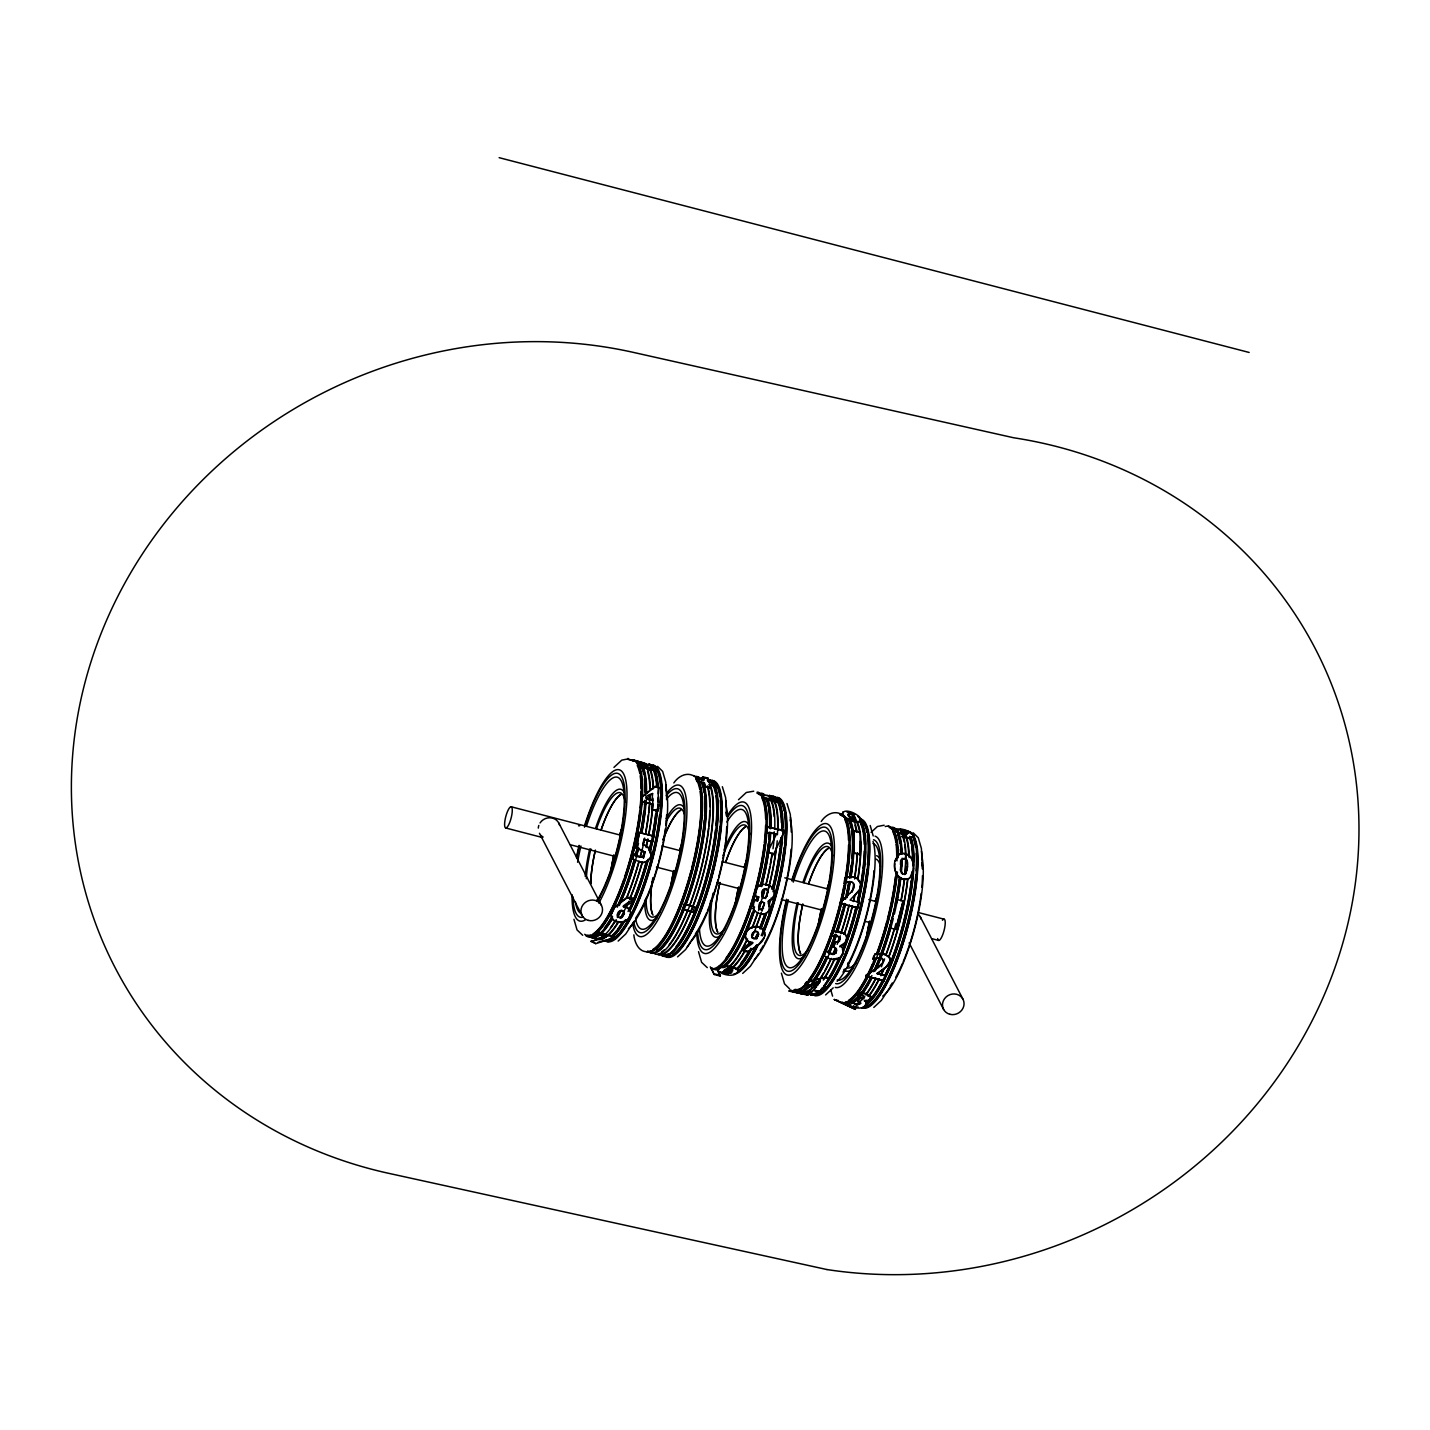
<?xml version="1.0" encoding="UTF-8"?>
<svg xmlns="http://www.w3.org/2000/svg" width="1430" height="1430" viewBox="0 0 1430 1430"><rect width="100%" height="100%" fill="white"/><g stroke="black" fill="none" stroke-linecap="round" stroke-linejoin="round"><path stroke-width="1.5" d="M853.585 853.049L854.264 830.687L860.324 832.278L859.645 854.622L853.585 853.049L854.264 830.687M854.032 886.779L854.282 885.063M894.93 863.809C893.482 871.245 898.809 880.558 907.228 879.11M913.287 868.886L912.823 860.824A91.234 23.13 -75.4 0 0 909.712 836.693M641.194 801.14L651.883 803.91L641.194 801.14L641.355 797.457L655.172 786.411L659.033 787.429C656.066 790.969 660.892 805.591 658.39 801.39M641.444 800.711L641.623 797.046M660.231 801.873L660.052 805.555L658.211 805.072L657.675 811.15L651.615 809.577L652.151 803.499M652.062 800.246L652.616 793.525C632.292 799.781 666.076 802.766 646.432 798.298M657.675 811.15L658.211 805.072M658.122 801.819L658.318 797.815M658.497 793.829L659.033 787.429M766.015 832.278L766.48 826.862L784.856 830.544L773.398 854.622L767.928 851.583L776.508 833.994L766.015 832.278L776.508 833.994M890.282 959.673L888.28 965.339L877.108 973.669L885.617 967.484L890.157 961.121M764.889 934.005C764.603 942.871 754.933 946.982 749.07 951.826C726.136 952.13 772.54 932.146 742.367 950.092M764.782 936.078L764.657 932.378M805.251 983.894C834.334 988.362 797.654 988.398 806.842 981.802L825.789 977.19L829.65 978.209L823.537 986.789L825.396 987.272L823.537 986.789M805.179 984.537L806.842 981.802M813.813 982.535L820.266 980.998L817.477 985.216L811.668 983.054M819.497 992.116L822.018 988.255L819.497 992.116L813.438 990.543L815.958 986.682M817.477 985.216L820.266 980.998M821.946 988.881L823.805 989.363L825.45 986.629M806.77 982.446L825.789 977.19M867.063 1003.342L864.507 1000.482L867.134 1002.698L867.259 1004.504C864.596 1011.082 844.451 1007.685 849.867 1001.358L854.872 1003.896L860.485 1003.288L860.306 1001.697L857.625 1000.339L860.663 1003.145L856.624 1004.861L849.867 1001.358M864.453 997.443C862.951 993.582 852.244 997.175 857.839 991.973L866.348 993.564L870.888 996.335L869.851 999.999L864.435 1001.107M856.016 994.923L857.839 991.973M857.553 1000.982L859.376 998.051L864.328 997.479M650.722 855.944C652.438 850.779 648.022 845.041 642.714 844.808L643.965 839.464L652.741 841.752L653.832 836.121L639.389 832.546L636.261 848.508L643.589 851.029L643.893 855.819C639.335 860.896 624.946 849.241 641.176 857.303M840.232 938.67L838.302 941.923L835.245 942.138L833.762 947.089L835.245 942.138M860.377 887.279L860.663 883.686M860.788 885.367L859.359 889.978L854.193 896.36M611.021 914.61L614.578 906.977L627.001 897.397C650.078 897.128 603.389 917.005 633.74 899.148M630.594 912.93L629.075 918.114A9.545 7.99 -9.2 0 1 624.91 921.599L621.264 922.565L615.579 921.563A8.848 7.418 -9.2 0 1 612.791 919.544A9.527 7.99 -9.2 0 1 611.093 915.003L614.65 907.371L627.055 897.79L633.812 899.542M836.818 950.163L835.835 953.006L833.047 954.543L829.9 953.846L826.04 950.467L824.27 955.633L827.237 957.85M906.674 871.031C907.8 867.706 909.176 855.569 902.634 858.965M907.478 866.544L905.869 873.462M901.579 861.575C900.757 864.936 899.238 876.125 905.637 873.784M755.38 893.089L756.345 889.067A7.794 7.525 -71.7 0 1 759.848 885.367L761.475 884.705M767.999 892.266L766.033 897.128M913.556 868.528L910.088 877.68M765.98 888.888L763.477 889.514L761.618 892.392L762.494 897.146M761.797 892.463L761.761 895.984M764.21 904.725L761.672 909.677L759.33 909.087L758.544 906.87M591.144 941.494L606.427 936.65L591.144 941.494L595.72 943.639L616.437 937.168L598.634 932.181L596.489 933.862L606.32 937.329M595.72 943.639L591.251 940.815M596.381 934.541L598.634 932.181M627.949 759.08L646.056 763.781L627.681 759.312L628.056 758.383M752.806 905.494L753.592 902.044L756.238 899.524M770.073 900.632L773.237 897.79L774.22 893.696M579.722 825.789L578.506 825.789M641.444 862.54L632.703 859.037L633.705 853.942M632.703 859.037L633.919 853.817M639.603 832.421L636.261 848.508M643.965 839.464L652.509 841.877L653.832 836.121M859.573 889.853L850.046 900.042L859.09 902.223L857.75 908.05L839.625 903.349L847.257 896.056M846.167 882.417L843.879 883.597L845.041 877.734L847.472 876.965M857.75 908.05L859.09 902.223M883.24 962.39L883.436 960.638M843.378 951.236C843.682 957.742 835.924 961.407 830.473 958.869M846.918 939.01C848.866 943.228 830.687 952.165 845.702 942.245M846.721 940.672L846.506 936.346M800.496 992.563L802.123 991.723L800.496 992.563L808.147 995.191L789.163 991.133L790.754 990.311L801.515 992.903M789.163 991.133L790.754 990.311M790.576 991.026L801.336 993.618L793.614 991.258L798.226 990.186L812.472 993.886L810.721 994.726L801.944 992.438M793.614 991.258L798.226 990.186M810.721 994.726L812.472 993.886M889.8 927.891L896.842 899.47L889.8 927.891L895.877 929.464L903.081 901.079L896.842 899.47M895.681 929.429L903.081 901.079M751.644 935.917L754.003 932.038L756.667 931.609L758.508 933.164M624.338 913.216L622.014 917.059L619.369 917.399L617.456 915.915M617.367 915.075L619.708 911.142L622.354 910.767L624.213 912.322M758.579 934.094L756.273 938.384L753.682 938.831L751.751 936.847M912.894 871.692L911.285 876.09M650.185 857.821L650.954 855.819M895.091 861.378L897.021 856.677M896.038 858.644C891.069 867.224 897.629 883.704 908.89 878.467M766.981 795.795L773.934 796.85L769.698 798.029L771.467 798.441M645.788 765.282L638.066 763.352L637.208 761.618L652.259 765.962L653.635 767.052L650.596 767.713L652.938 768.518M638.066 763.352L637.208 761.618M640.747 766.462L650.739 768.303L644.537 765.086L645.395 766.838L650.525 769L640.747 766.462L648.97 769.68L657.174 770.824L654.797 769.233M641.909 767.606L640.944 765.765M834.262 999.499L855.372 1009.383L834.262 999.499L838.552 1000.607M854.246 886.672L852.423 890.461M902.008 836.657L906.477 834.745L904.672 834.334A6.971 1.394 17.6 0 1 900.257 832.868L898.88 832.26A9.295 1.841 17.6 0 1 895.931 830.49C896.592 826.469 913.627 830.991 913.556 836.604L908.711 838.409L902.008 836.657L906.263 835.442L904.439 835.031A6.971 1.394 17.6 0 1 900.042 833.565L898.666 832.957A9.295 1.841 17.6 0 1 895.716 831.188L895.645 829.579L900.632 829.972M908.711 838.409L913.77 835.924M630.398 914.467L629.003 917.72A9.545 7.99 -9.2 0 1 624.839 921.188L621.192 922.153L615.526 921.17A8.848 7.418 -9.2 0 1 611.808 917.774M717.538 969.647L720.255 976.064L714.178 974.491L711.479 968.074M834.87 935.81L831.795 935.846L833.404 931.162L840.053 931.627L844.862 934.201M831.92 936.096L833.404 931.162M902.384 859.233L900.632 869.619L902.545 874.32M762.422 796.564L764.121 798.315A9.527 1.216 16.5 0 0 766.712 799.442A8.848 1.126 16.5 0 0 771.932 801.158L779.779 802.838A9.545 1.216 16.5 0 0 781.138 802.498L778.528 800.818M709.62 784.033L710.388 788.18L705.24 786.858L704.221 783.336L696.75 781.388L696.303 778.331L703.775 780.262L702.774 776.758L707.922 778.081L708.672 782.246L716.162 784.194L716.859 786.607L709.369 784.659L716.859 786.607M696.75 781.388L696.303 778.331M703.542 780.905L702.774 776.758M704.221 783.336L697 780.744M708.672 782.246L707.922 778.081M705.24 786.858L704.472 782.693M716.162 784.194L708.923 781.602M694.694 906.745L692.924 912L682.432 909.283L684.219 904.028L694.783 907.085L684.219 904.028M753.771 902.098L753.235 908.515M773.916 895.52L771.771 899.434M877.037 973.276L885.867 975.582L883.919 980.837L865.794 976.136L882.274 963.588M883.168 959.709C880.165 953.452 868.01 965.268 875.178 953.882L883.812 953.596L889.496 957.457M873.176 959.28L875.178 953.882M883.919 980.837L885.867 975.582M842.896 953.613L839.857 957.742L832.635 959.298M867.313 1003.878L863.577 1006.917M871.227 997.8L868.528 999.981M649.345 859.412L650.4 857.696M764.174 937.454L759.294 943.782L748.998 951.433L742.295 949.699M883.168 962.015L878.628 967.431L866.008 975.081M853.656 888.53L850.457 892.785M860.324 832.278L853.996 831.152M859.645 854.622L853.835 852.602M835.96 953.256L836.353 948.769M758.15 935.649L754.915 938.491L752.448 937.865M641.355 797.457L655.172 786.411M652.616 793.525L647.719 797.529M651.615 809.577L657.943 810.739M660.052 805.555L657.943 805.483M634.08 921.295L625.75 933.969L618.153 941.065M695.123 935.023L685.649 949.52L677.552 956.867M758.651 953.649L750.321 966.323L742.706 973.401M889.728 987.701L881.398 1000.356L873.784 1007.453M766.48 826.862L784.623 830.884M767.928 851.583L773.398 854.622M687.187 947.089L690.315 942.656M759.437 903.51L761.439 901.812M760.438 902.419L758.812 905.172L759.509 909.14M821.249 821.464C825.164 815.44 832.886 810.524 840.089 813.634A91.234 23.13 -75.4 0 1 838.945 908.801A91.234 23.13 -75.4 0 1 793.65 990.061M906.137 873.104L904.779 874.552A90.179 22.862 -75.4 0 0 904.654 844.576M813.438 990.543L815.887 987.308M823.609 986.164L829.65 978.209M823.805 989.363L825.396 987.272M847.865 1004.521L849.795 1002.001M857.625 1000.339L859.376 998.051M763.531 908.032L760.385 909.605M762.297 890.675L764.496 888.817M896.771 857.017C900.668 850.01 911.357 853.907 912.823 860.824M767.213 895.967L764.818 897.754M902.116 859.573L902.884 858.608M648.201 860.699L649.56 859.287M850.671 892.66L840 902.437M613.935 767.392L621.764 760.134L628.521 758.83M673.834 782.943C677.749 777.008 685.399 772.236 692.513 775.31A91.234 23.13 -75.4 0 1 691.369 870.477A91.234 23.13 -75.4 0 1 646.074 951.737C637.995 951.004 634.509 941.709 633.848 934.845M738.506 799.727L746.317 792.488L753.699 791.201M871.085 832.367L877.394 826.522L884.169 825.217M825.611 994.94L833.207 987.844M642.517 856.963L644.233 852.709L639.442 848.991M737.719 972.561L738.988 971.113C733.822 966.34 722.937 964.499 717.646 969.933L718.182 970.702M723.848 971.042C725.332 968.593 732.571 967.145 732.732 970.648C731.338 973.258 722.758 974.813 723.991 970.344L728.263 967.949L731.32 968.182M754.647 900.578L758.007 898.755L756.363 896.985M908.64 878.807L910.338 877.323M616.437 937.168L597.865 942.388M898.04 855.48C904.958 849.778 914.342 858.304 913.395 866.097M646.753 861.718L648.416 860.592M855.515 819.265L850.635 817.996L847.972 814.206C849.67 811.489 855.176 815.779 855.551 818.478L855.033 820.123M839.625 903.349L857.964 907.925M842.824 811.936C840.608 818.782 855.158 823.466 861.057 821.803L861.575 820.534C860.342 814.188 843.486 807.003 842.467 813.956C844.433 820.087 868.01 826.111 857.928 816.441M653.045 767.928L651.043 766.23M646.986 861.593L643.25 862.719M764.478 913.842L766.14 913.287A7.096 6.864 -71.7 0 0 769.322 909.927M736.539 973.222L733.644 974.08M873.104 958.904L880.934 957.635L883.508 961.014M845.934 882.542L848.062 881.756M770.18 906.441L767.946 901.329L770.252 900.686M811.597 983.697L820.194 981.641M834.548 953.899L828.506 952.827M903.242 858.59L906.137 859.359L907.353 863.345M875.249 954.275L881.97 953.649L888.548 956.33M762.887 914.128L764.657 913.895M763.245 884.384L759.67 885.313A7.794 7.525 -71.7 0 0 756.166 889.013M645.305 862.272L639.049 862.254M847.257 877.073L851.583 876.626M847.847 881.881L849.795 881.524M773.934 796.85L769.912 797.314L781.352 801.801A9.545 1.216 16.5 0 1 779.994 802.141C749.338 794.222 785.749 802.248 772.129 800.46A8.848 1.126 16.5 0 1 768.553 799.334A9.527 1.216 16.5 0 1 764.335 797.618L762.637 795.867L767.177 795.098M831.795 935.846L838.856 936.739M864.507 1000.482L866.741 1000.356M833.511 931.413L843.557 933.254M849.366 876.751L853.46 876.93M761.26 901.74L762.565 901.812M807.253 994.547L808.308 994.476L800.675 991.848M763.066 914.199L757.543 913.162M763.066 884.33L767.177 884.795M763.495 897.718L764.996 897.808M599.027 939.528L586.961 935.971M854.604 820.177L851.708 819.426M857.768 992.617L866.294 994.208L871.174 997.711M835.352 942.388L839.535 941.351L839.75 937.454M849.581 881.649L851.386 881.702M650.596 767.713L652.098 767.91M752.341 942.37L750.393 942.12A6.971 5.899 -10.1 0 1 746.782 939.814L746.031 938.545A9.295 7.865 -10.1 0 1 745.53 934.201C747.086 925.085 762.458 923.333 764.728 932.771M752.412 942.763L750.446 942.495A6.971 5.899 -10.1 0 1 746.853 940.189L746.102 938.938A9.295 7.865 -10.1 0 1 745.602 934.577C747.157 926.354 759.92 923.816 764.138 931.216M623.641 906.441L628.199 907.961L630.505 911.875M623.695 906.835L627.037 907.621L630.022 910.517A91.234 23.13 -75.4 0 0 648.416 859.323M858.286 1007.149L854.085 1006.38M597.812 938.813L588.695 936.15M728.138 974.152L719.022 971.435M859.305 998.676L863.559 998.64L864.06 996.102M859.073 994.476L863.059 995.459M638.28 762.655L644.876 764.192M905.029 834.119C914.503 834.369 891.659 828.202 905.029 834.119A91.234 23.13 -75.4 0 0 900.328 829.275M803.463 993.993L799.799 993.224M636.994 762.315L647.611 765.568L644.537 765.086M846.971 812.061L854.836 814.617M644.34 765.783L645.824 766.14M892.356 827.97L896.002 828.917M797.743 992.742L789.342 990.418M499.142 157.675L1249.141 352.459M702.523 777.384L707.671 778.724M768.661 796.242L772.039 797.118M696.053 778.975L699.788 779.94M902.223 835.978L908.926 837.712M705.473 786.214L710.621 787.537M654.904 786.84L658.783 787.841M639.389 832.546L653.617 836.228M511.225 806.788A10.957 2.771 -75.4 0 1 509.33 823.394A10.957 2.771 -75.4 0 1 504.754 821.946A10.957 2.771 -75.4 0 1 511.225 806.788L621.067 835.317M662.001 845.952L681.377 850.975M722.311 861.611L745.995 867.76M784.766 877.823L827.863 889.013M868.779 899.649L877.394 901.883M918.328 912.519L944.175 919.222M505.648 827.97L542.274 837.48M570.266 844.737L615.508 856.499M656.424 867.116L675.818 872.157M716.734 882.793L740.436 888.942M781.352 899.559L822.286 910.195M865.365 921.385L871.817 923.065M932.128 938.723L938.598 940.404M877.108 973.669L885.939 975.957M883.847 980.462L865.794 976.136M825.718 977.834L829.597 978.835M813.616 983.572L817.549 984.573M815.529 990.418L819.569 991.473M798.065 990.901L812.294 994.601M714.41 973.812L720.47 975.385M902.455 830.401L909.462 832.85M598.544 932.861L616.33 937.865M596.489 933.862L606.427 936.65M799.281 991.955L801.604 992.76M642.124 766.909L657.389 770.109L650.793 767.016M646.646 764.71L649.756 765.729M853.245 877.055L856.963 878.413M774.47 799.316L777.276 800.3M766.998 884.723L769.072 885.438M827.112 957.6L830.598 959.119M707.26 967.627L701.612 962.319L698.519 951.647M582.707 935.274L577.059 929.965L573.948 919.293M897.468 829.418L898.683 829.918M837.265 935.863L839.875 937.705M833.636 946.839L835.406 947.858A90.179 22.862 -75.4 0 1 833.1 953.685M842.056 1002.073L847.633 1004.7L846.095 1002.734M839.982 1001.894L847.418 1005.397M644.805 845.362L649.327 848.848L650.918 854.05M851.172 881.827L852.727 882.364M847.936 1003.896L850.725 1005.272M855.122 877.68L858.322 879.45L860.431 883.812M762.315 897.093L763.674 897.79M765.801 888.834L767.91 890.711M762.387 901.74L764.192 903.367M768.893 885.385L770.699 886.332M757.721 913.216L753.753 909.909M910.892 833.547L912.018 834.208M632.936 858.912L635.689 860.824M770.52 886.278L773.147 888.852M850.421 818.675L847.74 814.885C849.438 812.169 854.961 816.459 855.319 819.158M840.429 945.516L843.253 949.341M840.554 945.784L842.27 947.429M913.162 832.76L918.275 837.766L921.385 848.455L922.386 866.115M657.532 766.355L662.626 771.378L665.736 782.049L666.755 799.727M789.61 988.863L784.516 983.858L781.406 973.169M912.858 834.834L913.699 836.05M835.281 947.607L836.479 949.019M827.38 952.04L826.04 950.467M844.737 933.951L845.899 935.345M787 803.517L790.307 814.403L791.308 832.081M722.347 786.715L725.636 797.618L726.637 815.279M858.107 879.575L859.984 882.256M852.512 882.489L854.068 885.188M853.299 1005.773L855.587 1008.686M754.915 911.285L753.056 908.461M766.981 889.478L768.178 892.32M845.774 935.095L847.007 937.901M732.982 968.932L728.567 972.346L723.687 971.077M920.259 916.791L962.908 999.087M909.105 942.853L943.639 1009.473M558.719 822.894L601.369 905.19M539.45 833.279L582.099 915.575M718.289 972.239L720.255 976.064M710.281 966.823L714.178 974.491M772.969 888.799L773.934 890.407M889.424 957.063L890.104 958.708M755.487 895.091L756.542 897.039M769.108 902.92L769.143 909.873A7.096 6.864 -71.7 0 1 765.962 913.234M870.209 825.503L873.194 835.942M830.776 989.864L832.582 996.12M716.394 783.551L717.091 785.964M709.369 784.659L710.388 788.18M692.924 912L682.432 909.283M773.755 890.336L774.345 892.034M890.032 958.332L890.336 960.066M764.013 903.313L764.389 904.779M755.201 893.017L755.666 895.144M751.823 937.24C750.518 933.897 754.486 929.482 757.775 931.788L758.651 934.469M843.146 949.091L843.503 951.486M921.546 851.279L922.1 856.588M790.468 817.245L791.022 822.536M725.797 800.443L726.351 805.751M665.897 784.891L666.469 790.2M630.451 911.482L630.666 913.323M774.166 891.98L774.399 893.768M585.692 935.113A7.794 2.967 20.8 0 1 584.709 934.255M612.004 917.738A9.545 7.99 -9.2 0 1 611.236 914.557M860.967 819.05A91.234 23.13 -75.4 0 1 859.823 914.217A91.234 23.13 -75.4 0 1 814.528 995.477M860.699 820.069A90.179 22.862 -75.4 0 1 868.6 865.114M868.117 869.619A90.179 22.862 -75.4 0 1 814.796 994.458M859.537 819.765A90.179 22.862 -75.4 0 1 866.955 832.403M867.384 834.888A90.179 22.862 -75.4 0 1 867.438 864.81M866.955 869.315A90.179 22.862 -75.4 0 1 858.947 911.786M858.411 913.842A90.179 22.862 -75.4 0 1 851.726 936.167M850.993 938.312A90.179 22.862 -75.4 0 1 844.808 954.632M844.004 956.527A90.179 22.862 -75.4 0 1 815.618 994.422M859.805 818.747A91.234 23.13 -75.4 0 1 857.106 919.669A91.234 23.13 -75.4 0 1 810.685 993.51M861.95 822.84A91.234 23.13 -75.4 0 1 852.655 924.656A91.234 23.13 -75.4 0 1 810.578 994.458M860.788 822.536A91.234 23.13 -75.4 0 1 857.321 902.384M856.32 906.62A91.234 23.13 -75.4 0 1 842.574 950.217M839.249 958.154A91.234 23.13 -75.4 0 1 827.058 981.052M818.872 990.793A91.234 23.13 -75.4 0 1 809.416 994.154M852.155 816.762A91.234 23.13 -75.4 0 1 856.016 819.819M857.071 821.571A91.234 23.13 -75.4 0 1 860.074 832.063M860.342 833.976A91.234 23.13 -75.4 0 1 857.857 879.879M855.015 895.091A91.234 23.13 -75.4 0 1 853.603 901.418M852.602 905.655A91.234 23.13 -75.4 0 1 844.254 934.523M834.62 959.244A91.234 23.13 -75.4 0 1 823.358 980.086M812.222 991.991A91.234 23.13 -75.4 0 1 805.716 993.189M851.887 817.781A90.179 22.862 -75.4 0 1 859.716 832.904M860.485 841.09A90.179 22.862 -75.4 0 1 857.875 877.966M854.264 897.289A90.179 22.862 -75.4 0 1 853.317 901.454M852.334 905.637A90.179 22.862 -75.4 0 1 844.075 934.183M834.566 958.618A90.179 22.862 -75.4 0 1 823.412 979.228M812.401 990.99A90.179 22.862 -75.4 0 1 805.984 992.17M854.925 825.182A90.179 22.862 -75.4 0 1 856.463 832.063M857.16 853.335A90.179 22.862 -75.4 0 1 854.622 877.126M848.562 906.87A90.179 22.862 -75.4 0 1 841.466 931.395M839.356 937.597A90.179 22.862 -75.4 0 1 837.837 941.798M830.401 959.762A90.179 22.862 -75.4 0 1 824.878 970.648M823.716 972.722A90.179 22.862 -75.4 0 1 820.177 978.388M812.061 988.005A90.179 22.862 -75.4 0 1 804.715 991.598M848.902 815.922A91.234 23.13 -75.4 0 1 852.763 818.979M853.817 820.731A91.234 23.13 -75.4 0 1 856.838 831.223M857.517 852.745A91.234 23.13 -75.4 0 1 854.622 879.021M853.853 883.508A91.234 23.13 -75.4 0 1 852.191 892.159M849.349 904.797A91.234 23.13 -75.4 0 1 841.001 933.683M840.268 935.846A91.234 23.13 -75.4 0 1 837.194 944.318M835.603 948.412A91.234 23.13 -75.4 0 1 833.19 954.257M831.384 958.404A91.234 23.13 -75.4 0 1 816.619 984.001M815.029 985.878A91.234 23.13 -75.4 0 1 802.462 992.348M850.117 819.765A91.234 23.13 -75.4 0 1 850.904 878.056M850.135 882.56A91.234 23.13 -75.4 0 1 847.132 897.504M845.648 903.832A91.234 23.13 -75.4 0 1 837.944 930.751M836.55 934.88A91.234 23.13 -75.4 0 1 812.901 983.036M811.311 984.913A91.234 23.13 -75.4 0 1 798.744 991.383M849.795 820.731A90.179 22.862 -75.4 0 1 850.922 876.161M849.813 882.793A90.179 22.862 -75.4 0 1 846.846 897.557M845.362 903.832A90.179 22.862 -75.4 0 1 837.104 932.378M836.389 934.505A90.179 22.862 -75.4 0 1 830.187 950.843M827.595 956.813A90.179 22.862 -75.4 0 1 814.135 980.676M809.88 985.628A90.179 22.862 -75.4 0 1 800.997 990.633M848.955 819.462A91.234 23.13 -75.4 0 1 849.742 877.77M848.973 882.256A91.234 23.13 -75.4 0 1 845.488 899.309M844.487 903.546A91.234 23.13 -75.4 0 1 836.121 932.414M835.388 934.577A91.234 23.13 -75.4 0 1 828.327 953.006M826.504 957.135A91.234 23.13 -75.4 0 1 812.884 981.266M810.149 984.609A91.234 23.13 -75.4 0 1 797.582 991.079M841.251 813.938A91.234 23.13 -75.4 0 1 840.107 909.105A91.234 23.13 -75.4 0 1 794.812 990.364M840.983 814.957A90.179 22.862 -75.4 0 1 849.652 840.554M849.688 845.345A90.179 22.862 -75.4 0 1 846.256 879.539M845.041 886.225A90.179 22.862 -75.4 0 1 809.058 981.105M805.93 984.591A90.179 22.862 -75.4 0 1 795.08 989.346M792.005 879.611A78.185 19.823 -75.4 0 1 834.173 841.198A78.185 19.823 -75.4 0 1 798.959 968.021A78.185 19.823 -75.4 0 1 786.554 899.238M791.988 881.041A74.378 18.858 -75.4 0 1 832.26 843.486A74.378 18.858 -75.4 0 1 799.03 964.267A74.378 18.858 -75.4 0 1 786.84 899.738M793.275 882.113A70.553 17.893 -75.4 0 1 831.491 846.489A70.553 17.893 -75.4 0 1 799.96 961.067A70.553 17.893 -75.4 0 1 788.395 899.845M803.213 881.577A59.667 15.122 -75.4 0 1 831.634 846.346M804.715 955.937A59.667 15.122 -75.4 0 1 797.171 902.831M803.982 882.739A56.217 14.246 -75.4 0 1 832.618 856.016M807.825 950.181A56.217 14.246 -75.4 0 1 798.298 902.777M872.997 841.376A78.185 19.823 -75.4 0 1 867.081 913.806A78.185 19.823 -75.4 0 1 837.158 981.338M848.634 820.427A90.179 22.862 -75.4 0 1 851.172 828.31M851.601 830.794A90.179 22.862 -75.4 0 1 851.851 858.5M851.19 865.222A90.179 22.862 -75.4 0 1 849.402 878.056M848.651 882.489A90.179 22.862 -75.4 0 1 846.149 895.18M844.218 903.528A90.179 22.862 -75.4 0 1 843.164 907.693M842.628 909.748A90.179 22.862 -75.4 0 1 835.942 932.074M835.227 934.201A90.179 22.862 -75.4 0 1 829.025 950.539M825.521 958.493A90.179 22.862 -75.4 0 1 812.973 980.372M808.719 985.324A90.179 22.862 -75.4 0 1 804.286 988.881M873.998 870.691A74.378 18.858 -75.4 0 1 847.525 964.839M845.255 968.7A74.378 18.858 -75.4 0 1 843.003 972.15M861.629 823.805A90.179 22.862 -75.4 0 1 865.436 844.647M865.436 851.386A90.179 22.862 -75.4 0 1 858.679 900.632M857.196 906.906A90.179 22.862 -75.4 0 1 843.611 950.003M840.34 957.85A90.179 22.862 -75.4 0 1 829.472 978.692M860.467 823.501A90.179 22.862 -75.4 0 1 864.274 844.344M864.274 851.082A90.179 22.862 -75.4 0 1 863.023 868.296M862.773 870.37A90.179 22.862 -75.4 0 1 857.517 900.328M856.052 906.602A90.179 22.862 -75.4 0 1 842.449 949.699M839.178 957.546A90.179 22.862 -75.4 0 1 828.31 978.388M839.821 814.653A90.179 22.862 -75.4 0 1 842.467 816.298M844.683 819.408A90.179 22.862 -75.4 0 1 848.491 840.25M848.526 845.058A90.179 22.862 -75.4 0 1 845.094 879.236M843.879 885.921A90.179 22.862 -75.4 0 1 809.04 979.336M800.639 953.542A56.217 14.246 -75.4 0 1 802.856 903.957A56.503 14.318 -75.4 0 0 800.586 953.792M828.292 848.508A56.217 14.246 -75.4 0 0 808.54 883.919A56.503 14.318 -75.4 0 1 828.381 848.258M818.032 926.801A56.503 14.318 -75.4 0 1 821.392 908.801M827.094 888.656A56.503 14.318 -75.4 0 1 829.811 881.166A56.217 14.246 -75.4 0 0 827.183 888.763M818.157 926.712A56.217 14.246 -75.4 0 1 821.499 908.801M819.354 922.868A62.098 15.73 -75.4 0 1 820.141 918.489M820.534 916.558A62.098 15.73 -75.4 0 1 821.356 912.644M909.14 831.563A91.234 23.13 -75.4 0 1 907.996 926.729A91.234 23.13 -75.4 0 1 862.701 1007.989M913.734 837.337A90.179 22.862 -75.4 0 1 916.719 847.704M917.184 851.601A90.179 22.862 -75.4 0 1 900.024 952.04A90.179 22.862 -75.4 0 1 862.969 1006.97M907.979 831.259A91.234 23.13 -75.4 0 1 911.857 834.316M912.912 836.067A91.234 23.13 -75.4 0 1 903.617 937.883A91.234 23.13 -75.4 0 1 861.539 1007.685M905.673 836.675A90.179 22.862 -75.4 0 1 908.747 855.909M907.478 879.843A90.179 22.862 -75.4 0 1 888.495 957.206M883.633 969.093A90.179 22.862 -75.4 0 1 880.916 975.063M879.057 978.817A90.179 22.862 -75.4 0 1 868.135 996.442M860.592 1003.485A90.179 22.862 -75.4 0 1 856.141 1004.95M893.357 827.47A91.234 23.13 -75.4 0 1 897.236 830.526M898.29 832.278A91.234 23.13 -75.4 0 1 902.151 853.37M902.169 858.232A91.234 23.13 -75.4 0 1 901.347 873.051M900.882 877.609A91.234 23.13 -75.4 0 1 894.322 914.235M893.303 918.453A91.234 23.13 -75.4 0 1 875.839 969.951M872.121 977.727A91.234 23.13 -75.4 0 1 846.918 1003.896M885.224 826.576A91.234 23.13 -75.4 0 1 898.237 857.196M897.414 872.014A91.234 23.13 -75.4 0 1 858.286 993.063M857.124 994.529A91.234 23.13 -75.4 0 1 842.985 1002.877M889.156 827.47A90.179 22.862 -75.4 0 1 897.861 857.857M896.574 877.019A90.179 22.862 -75.4 0 1 877.573 954.382M876.018 958.422A90.179 22.862 -75.4 0 1 845.237 1002.126M888.262 826.147A91.234 23.13 -75.4 0 1 896.968 860.896M896.253 871.71A91.234 23.13 -75.4 0 1 876.554 954.543M874.963 958.636A91.234 23.13 -75.4 0 1 841.823 1002.573M875.053 836.175A78.185 19.823 -75.4 0 1 874.088 917.756A78.185 19.823 -75.4 0 1 835.245 987.397M873.533 839.732A74.378 18.858 -75.4 0 1 872.604 917.309A74.378 18.858 -75.4 0 1 835.674 983.572M873.104 843.557A70.553 17.893 -75.4 0 1 872.229 917.166A70.553 17.893 -75.4 0 1 837.194 980.015M876.59 855.712A59.667 15.122 -75.4 0 1 879.808 858.858M852.906 968.45A59.667 15.122 -75.4 0 1 843.932 969.433M875.911 859.09A56.217 14.246 -75.4 0 1 880.451 866.598M856.016 962.694A56.217 14.246 -75.4 0 1 847.293 967.824M921.689 855.712A78.185 19.823 -75.4 0 1 913.663 932.271A78.185 19.823 -75.4 0 1 882.721 996.102M913.323 838.659A90.179 22.862 -75.4 0 1 915.558 847.4M916.183 853.406A90.179 22.862 -75.4 0 1 916.112 870.781M915.808 875.106A90.179 22.862 -75.4 0 1 868.242 1005.487M905.19 830.544A91.234 23.13 -75.4 0 1 907.889 832.206M910.874 836.997A91.234 23.13 -75.4 0 1 903.438 927.999A91.234 23.13 -75.4 0 1 865.257 1005.755M909.802 836.318A90.179 22.862 -75.4 0 1 913.645 861.968M913.198 872.211A90.179 22.862 -75.4 0 1 885.778 976.333M883.937 980.086A90.179 22.862 -75.4 0 1 865.454 1004.754M909.391 837.64A90.179 22.862 -75.4 0 1 911.178 843.897M911.607 846.381A90.179 22.862 -75.4 0 1 912.483 861.664M911.196 880.808A90.179 22.862 -75.4 0 1 903.17 923.279M902.652 925.335A90.179 22.862 -75.4 0 1 889.031 966.126M888.245 968.003A90.179 22.862 -75.4 0 1 884.616 976.029M881.845 981.57A90.179 22.862 -75.4 0 1 865.722 1003.52M904.046 830.24A91.234 23.13 -75.4 0 1 907.907 833.297M912.394 871.371A91.234 23.13 -75.4 0 1 865.543 1004.504M902.008 833.243A91.234 23.13 -75.4 0 1 905.065 873.998M904.582 878.556A91.234 23.13 -75.4 0 1 901.204 900.543M895.931 923.601A91.234 23.13 -75.4 0 1 886.153 954.74M884.58 958.887A91.234 23.13 -75.4 0 1 881.363 966.769M875.839 978.692A91.234 23.13 -75.4 0 1 865.937 995.048M864.793 996.513A91.234 23.13 -75.4 0 1 857.142 1003.646M897.969 833.243A90.179 22.862 -75.4 0 1 900.936 843.611M901.4 847.49A90.179 22.862 -75.4 0 1 901.776 854.085M901.776 860.824A90.179 22.862 -75.4 0 1 901.508 866.991M900.525 878.038A90.179 22.862 -75.4 0 1 896.36 903.849M890.854 926.676A90.179 22.862 -75.4 0 1 874.874 971.31M871.174 978.799A90.179 22.862 -75.4 0 1 862.308 993.189M861.182 994.637A90.179 22.862 -75.4 0 1 853.621 1001.679M897.557 834.566A90.179 22.862 -75.4 0 1 899.774 843.307M900.417 849.295A90.179 22.862 -75.4 0 1 900.614 853.799M900.614 860.538A90.179 22.862 -75.4 0 1 900.453 864.578M899.363 877.734A90.179 22.862 -75.4 0 1 895.198 903.546M891.873 918.132A90.179 22.862 -75.4 0 1 890.819 922.261M890.264 924.316A90.179 22.862 -75.4 0 1 874.624 969.022M870.03 978.495A90.179 22.862 -75.4 0 1 861.146 992.885M860.02 994.333A90.179 22.862 -75.4 0 1 852.459 1001.375M892.213 827.166A91.234 23.13 -75.4 0 1 900.989 853.067M900.989 859.895A91.234 23.13 -75.4 0 1 900.382 870.495M899.72 877.305A91.234 23.13 -75.4 0 1 873.766 971.667M871.907 975.564A91.234 23.13 -75.4 0 1 861.057 993.779M859.913 995.262A91.234 23.13 -75.4 0 1 852.262 1002.394M892.856 831.903A90.179 22.862 -75.4 0 1 895.824 842.288M896.092 844.165A90.179 22.862 -75.4 0 1 896.699 857.571M895.412 876.715A90.179 22.862 -75.4 0 1 887.404 919.168M886.868 921.242A90.179 22.862 -75.4 0 1 876.429 954.078M874.856 958.118A90.179 22.862 -75.4 0 1 873.265 962.015M872.461 963.909A90.179 22.862 -75.4 0 1 848.526 1000.356M921.76 863.041A74.378 18.858 -75.4 0 1 922.332 868.886M922.475 875.643A74.378 18.858 -75.4 0 1 921.85 887.261M921.188 893.339A74.378 18.858 -75.4 0 1 903.224 961.639M902.491 963.355A74.378 18.858 -75.4 0 1 895.698 977.351M892.302 983A74.378 18.858 -75.4 0 1 890.068 986.2M906.692 837.623A91.234 23.13 -75.4 0 1 909.14 857.571M907.836 879.414A91.234 23.13 -75.4 0 1 888.62 957.671M884.616 967.627A91.234 23.13 -75.4 0 1 880.952 975.743M879.093 979.532A91.234 23.13 -75.4 0 1 869.19 995.888M903.099 837.694A90.179 22.862 -75.4 0 1 904.225 842.091M904.243 879.003A90.179 22.862 -75.4 0 1 900.882 900.721M894 929.697A90.179 22.862 -75.4 0 1 886.01 954.311M875.821 977.977A90.179 22.862 -75.4 0 1 866.026 994.154M848.812 966.054A56.217 14.246 -75.4 0 1 847.722 963.23M848.776 966.305A56.503 14.318 -75.4 0 1 847.686 963.48M875.267 901.168A56.503 14.318 -75.4 0 1 878.681 891.873M875.357 901.275A56.217 14.246 -75.4 0 1 877.359 895.645M653.51 765.175A91.234 23.13 -75.4 0 1 652.366 860.342A91.234 23.13 -75.4 0 1 607.071 941.601M658.104 770.949A90.179 22.862 -75.4 0 1 661.321 809.023M660.66 815.744A90.179 22.862 -75.4 0 1 607.339 940.583M652.348 764.871A91.234 23.13 -75.4 0 1 651.204 860.038A91.234 23.13 -75.4 0 1 605.909 941.298M649.56 764.138A91.234 23.13 -75.4 0 1 658.265 787.733M658.336 796.868A91.234 23.13 -75.4 0 1 650.006 853.031M625.536 919.651A91.234 23.13 -75.4 0 1 611.075 938.42M609.627 939.367A91.234 23.13 -75.4 0 1 603.12 940.583M649.613 767.696A91.234 23.13 -75.4 0 1 653.474 788.788M653.045 804A91.234 23.13 -75.4 0 1 648.809 834.977M647.987 839.124A91.234 23.13 -75.4 0 1 646.146 847.543M645.145 851.762A91.234 23.13 -75.4 0 1 643.554 858.054M642.428 862.219A91.234 23.13 -75.4 0 1 629.79 899.309M628.986 901.222A91.234 23.13 -75.4 0 1 626.251 907.371M624.374 911.268A91.234 23.13 -75.4 0 1 620.656 918.4M618.278 922.475A91.234 23.13 -75.4 0 1 607.696 935.953M604.747 938.098A91.234 23.13 -75.4 0 1 595.559 937.651M649.292 768.643A90.179 22.862 -75.4 0 1 653.027 787.215M653.027 798.244A90.179 22.862 -75.4 0 1 648.487 835.174M647.683 839.249A90.179 22.862 -75.4 0 1 646.342 845.488M644.876 851.762A90.179 22.862 -75.4 0 1 643.286 857.964M642.177 862.093A90.179 22.862 -75.4 0 1 629.683 898.755M628.002 902.705A90.179 22.862 -75.4 0 1 620.674 917.613M618.314 921.653A90.179 22.862 -75.4 0 1 606.374 936.15M604.944 937.097A90.179 22.862 -75.4 0 1 598.509 938.294M641.444 762.047A91.234 23.13 -75.4 0 1 645.305 765.104M646.36 766.838A91.234 23.13 -75.4 0 1 650.257 790.343M650.221 794.758A91.234 23.13 -75.4 0 1 650.06 798.87M649.792 803.159A91.234 23.13 -75.4 0 1 645.556 834.137M644.733 838.266A91.234 23.13 -75.4 0 1 640.3 857.214M639.174 861.378A91.234 23.13 -75.4 0 1 626.537 898.469M621.138 910.427A91.234 23.13 -75.4 0 1 617.42 917.542M616.223 919.633A91.234 23.13 -75.4 0 1 595.005 938.473M637.726 761.082A91.234 23.13 -75.4 0 1 646.539 791.827M646.235 800.031A91.234 23.13 -75.4 0 1 641.838 833.172M638.692 847.847A91.234 23.13 -75.4 0 1 619.279 905.565M612.505 918.668A91.234 23.13 -75.4 0 1 591.287 937.508M642.32 766.838A90.179 22.862 -75.4 0 1 646.163 792.488M645.86 800.603A90.179 22.862 -75.4 0 1 645.556 804.929M644.876 811.65A90.179 22.862 -75.4 0 1 641.534 833.368M638.406 847.865A90.179 22.862 -75.4 0 1 636.868 854.103M635.224 860.288A90.179 22.862 -75.4 0 1 620.137 902.92M612.541 917.863A90.179 22.862 -75.4 0 1 600.904 933.164M597.99 935.292A90.179 22.862 -75.4 0 1 591.555 936.489M641.158 766.534A90.179 22.862 -75.4 0 1 643.715 774.434M644.394 778.796A90.179 22.862 -75.4 0 1 645.001 792.184M644.698 800.3A90.179 22.862 -75.4 0 1 644.394 804.625M643.732 811.346A90.179 22.862 -75.4 0 1 640.372 833.064M636.743 849.652A90.179 22.862 -75.4 0 1 635.707 853.799M634.062 859.984A90.179 22.862 -75.4 0 1 618.976 902.634M611.379 917.577A90.179 22.862 -75.4 0 1 604.389 927.945M596.828 934.988A90.179 22.862 -75.4 0 1 590.393 936.185M632.382 760.903A91.234 23.13 -75.4 0 1 645.288 795.527M644.93 801.89A91.234 23.13 -75.4 0 1 640.676 832.868M638.513 843.307A91.234 23.13 -75.4 0 1 635.421 855.944M634.312 860.109A91.234 23.13 -75.4 0 1 617.188 907.246M612.541 916.29A91.234 23.13 -75.4 0 1 590.125 937.204M633.776 760.045A91.234 23.13 -75.4 0 1 632.65 855.229A91.234 23.13 -75.4 0 1 587.337 936.471M638.388 765.819A90.179 22.862 -75.4 0 1 642.231 789.038M642.231 791.469A90.179 22.862 -75.4 0 1 621.943 887.994A90.179 22.862 -75.4 0 1 587.605 935.452M637.226 765.515A90.179 22.862 -75.4 0 1 639.764 773.398M640.193 775.882A90.179 22.862 -75.4 0 1 641.069 788.734M641.069 791.165A90.179 22.862 -75.4 0 1 640.032 808.057M639.782 810.327A90.179 22.862 -75.4 0 1 624.535 877.18M623.82 879.307A90.179 22.862 -75.4 0 1 592.878 933.969M590.59 935.023A90.179 22.862 -75.4 0 1 586.443 935.149M632.614 759.741A91.234 23.13 -75.4 0 1 631.488 854.925A91.234 23.13 -75.4 0 1 586.175 936.167M584.53 825.736A78.185 19.823 -75.4 0 1 625.947 781.263A78.185 19.823 -75.4 0 1 598.83 903.081M585.192 919.973A78.185 19.823 -75.4 0 1 572.054 894.644M576.469 857.267A78.185 19.823 -75.4 0 1 579.096 845.362M584.53 827.166A74.378 18.858 -75.4 0 1 624.07 784.087A74.378 18.858 -75.4 0 1 598.312 900.114M583.44 917.059A74.378 18.858 -75.4 0 1 572.894 896.682M576.665 858.393A74.378 18.858 -75.4 0 1 579.382 845.845M586.425 826.308A70.553 17.893 -75.4 0 1 623.695 789.575A70.553 17.893 -75.4 0 1 596.739 901.115M581.563 913.627A70.553 17.893 -75.4 0 1 575.414 901.794M577.577 862.219A70.553 17.893 -75.4 0 1 580.938 845.97M596.525 828.846A56.217 14.246 -75.4 0 1 625.16 802.123M600.368 896.306A56.217 14.246 -75.4 0 1 597.168 899.631M586.336 878.735A56.217 14.246 -75.4 0 1 590.84 848.884M666.058 789.306A78.185 19.823 -75.4 0 1 658.569 863.899A78.185 19.823 -75.4 0 1 628.378 928.678M656.942 770.645A90.179 22.862 -75.4 0 1 660.159 808.719M659.498 815.44A90.179 22.862 -75.4 0 1 620.155 932.038M618.582 933.879A90.179 22.862 -75.4 0 1 612.594 939.081M654.154 769.912A90.179 22.862 -75.4 0 1 657.764 786.286M657.192 810.22A90.179 22.862 -75.4 0 1 653.367 836.443M652.545 840.518A90.179 22.862 -75.4 0 1 650.239 850.939M648.165 859.233A90.179 22.862 -75.4 0 1 630.147 909.945M623.194 922.922A90.179 22.862 -75.4 0 1 611.254 937.419M652.992 769.608A90.179 22.862 -75.4 0 1 656.602 785.982M655.566 814.421A90.179 22.862 -75.4 0 1 652.205 836.139M650.954 842.288A90.179 22.862 -75.4 0 1 649.077 850.635M646.449 860.985A90.179 22.862 -75.4 0 1 628.056 911.536M622.032 922.618A90.179 22.862 -75.4 0 1 617.349 929.554M616.223 931.019A90.179 22.862 -75.4 0 1 611.575 935.935M648.398 763.852A91.234 23.13 -75.4 0 1 652.259 766.909M654.082 770.305A91.234 23.13 -75.4 0 1 657.103 787.429M656.388 809.416A91.234 23.13 -75.4 0 1 649.363 850.618M646.7 861.092A91.234 23.13 -75.4 0 1 629.021 910.32M623.176 921.438A91.234 23.13 -75.4 0 1 611.414 936.918M666.648 814.85A74.378 18.858 -75.4 0 1 665.772 825.056M665.308 828.864A74.378 18.858 -75.4 0 1 663.02 842.967M662.608 845.023A74.378 18.858 -75.4 0 1 658.73 861.772M658.175 863.845A74.378 18.858 -75.4 0 1 635.528 918.275M647.468 771.306A90.179 22.862 -75.4 0 1 649.846 788.663M649.846 795.402A90.179 22.862 -75.4 0 1 648.594 812.615M648.362 814.671A90.179 22.862 -75.4 0 1 645.663 832.099M644.429 838.409A90.179 22.862 -75.4 0 1 643.089 844.647M641.623 850.922A90.179 22.862 -75.4 0 1 640.05 857.124M638.942 861.253A90.179 22.862 -75.4 0 1 626.447 897.915M620.173 911.589A90.179 22.862 -75.4 0 1 617.42 916.773M615.061 920.813A90.179 22.862 -75.4 0 1 610.396 927.748M595.738 827.684A59.667 15.122 -75.4 0 1 624.177 792.47M585.227 876.375A59.667 15.122 -75.4 0 1 589.714 848.955M590.787 883.669A56.217 14.246 -75.4 0 1 595.398 850.081A56.503 14.318 -75.4 0 0 590.715 883.847M620.817 794.633A56.217 14.246 -75.4 0 0 601.083 830.044A56.503 14.318 -75.4 0 1 620.906 794.383M610.556 872.926A56.503 14.318 -75.4 0 1 613.917 854.908A56.217 14.246 -75.4 0 0 610.682 872.836M619.637 834.78A56.503 14.318 -75.4 0 1 623.051 825.485M619.726 834.888A56.217 14.246 -75.4 0 1 622.408 827.416M611.897 868.993A62.098 15.73 -75.4 0 1 612.683 864.614M709.209 780.869A91.234 23.13 -75.4 0 1 714.196 868.171A91.234 23.13 -75.4 0 1 666.952 957.153M718.003 786.5A90.179 22.862 -75.4 0 1 720.541 794.383M720.97 796.868A90.179 22.862 -75.4 0 1 706.509 894.537A90.179 22.862 -75.4 0 1 669.204 956.402M712.247 780.423A91.234 23.13 -75.4 0 1 709.53 881.345A91.234 23.13 -75.4 0 1 663.109 955.186M709.459 779.707A91.234 23.13 -75.4 0 1 714.374 784.516M715.143 786.16A91.234 23.13 -75.4 0 1 704.418 888.584A91.234 23.13 -75.4 0 1 663.02 956.134M712.891 785.177A90.179 22.862 -75.4 0 1 715.429 793.06M715.858 795.545A90.179 22.862 -75.4 0 1 715.912 825.468M715.447 829.972A90.179 22.862 -75.4 0 1 676.104 946.571M668.561 953.613A90.179 22.862 -75.4 0 1 662.126 954.811M708.297 779.404A91.234 23.13 -75.4 0 1 712.158 782.46M713.213 784.212A91.234 23.13 -75.4 0 1 703.935 886.028A91.234 23.13 -75.4 0 1 661.858 955.83M707.26 780.101A91.234 23.13 -75.4 0 1 709.512 783.247M710.263 784.891A91.234 23.13 -75.4 0 1 699.538 887.315A91.234 23.13 -75.4 0 1 658.14 954.865M709.924 785.839A90.179 22.862 -75.4 0 1 699.324 887.065A90.179 22.862 -75.4 0 1 658.408 953.846M701.326 777.598A91.234 23.13 -75.4 0 1 704.025 779.261M707.707 785.946A91.234 23.13 -75.4 0 1 695.588 888.727A91.234 23.13 -75.4 0 1 654.886 954.025M697.625 776.633A91.234 23.13 -75.4 0 1 701.486 779.69M703.31 783.086A91.234 23.13 -75.4 0 1 692.585 885.51A91.234 23.13 -75.4 0 1 651.186 953.059M696.464 776.329A91.234 23.13 -75.4 0 1 700.325 779.386M701.379 781.138A91.234 23.13 -75.4 0 1 692.102 882.953A91.234 23.13 -75.4 0 1 650.024 952.755M693.675 775.614A91.234 23.13 -75.4 0 1 698.609 780.405M699.359 782.067A91.234 23.13 -75.4 0 1 688.634 884.473A91.234 23.13 -75.4 0 1 647.236 952.04M698.269 781.37A90.179 22.862 -75.4 0 1 689.099 882.024A90.179 22.862 -75.4 0 1 647.504 951.021M667.184 792.488A78.185 19.823 -75.4 0 1 678.338 866.92A78.185 19.823 -75.4 0 1 632.703 923.44M666.255 795.688A74.378 18.858 -75.4 0 1 677.462 864.131A74.378 18.858 -75.4 0 1 633.919 922.797M666.416 799.173A70.553 17.893 -75.4 0 1 677.069 864.113A70.553 17.893 -75.4 0 1 635.742 919.758M666.183 818.55A59.667 15.122 -75.4 0 1 684.058 808.022M657.157 917.613A59.667 15.122 -75.4 0 1 644.716 900.149M666.344 821.142A56.217 14.246 -75.4 0 1 684.291 814.028M660.267 911.857A56.217 14.246 -75.4 0 1 646.11 898.04M725.94 804.875A78.185 19.823 -75.4 0 1 718.986 877.466A78.185 19.823 -75.4 0 1 689.582 942.996M717.592 787.823A90.179 22.862 -75.4 0 1 719.808 796.564M720.273 800.46A90.179 22.862 -75.4 0 1 720.237 822.089M719.862 826.486A90.179 22.862 -75.4 0 1 672.493 954.65M714.053 785.481A90.179 22.862 -75.4 0 1 716.859 828.006M716.609 830.276A90.179 22.862 -75.4 0 1 669.705 953.917M707.367 786.858A90.179 22.862 -75.4 0 1 709.78 806.592M709.745 810.953A90.179 22.862 -75.4 0 1 708.744 825.897M708.494 828.167A90.179 22.862 -75.4 0 1 689.492 905.53M687.919 909.569A90.179 22.862 -75.4 0 1 669.151 944.765M664.503 949.681A90.179 22.862 -75.4 0 1 661.59 951.808M702.219 782.407A90.179 22.862 -75.4 0 1 704.758 790.29M705.455 794.651A90.179 22.862 -75.4 0 1 685.774 904.564M684.219 908.604A90.179 22.862 -75.4 0 1 657.872 950.843M701.808 783.729A90.179 22.862 -75.4 0 1 704.025 792.47M704.507 796.349A90.179 22.862 -75.4 0 1 704.597 815.851M704.275 820.177A90.179 22.862 -75.4 0 1 684.63 904.261M683.057 908.3A90.179 22.862 -75.4 0 1 656.727 950.539M697.125 781.066A90.179 22.862 -75.4 0 1 699.663 788.967M700.092 791.451A90.179 22.862 -75.4 0 1 691.655 868.332M691.119 870.387A90.179 22.862 -75.4 0 1 652.777 949.52M726.011 812.204A74.378 18.858 -75.4 0 1 726.458 815.976M726.708 826.612A74.378 18.858 -75.4 0 1 725.671 840.608M725.457 842.502A74.378 18.858 -75.4 0 1 724.653 848.365M724.009 852.405A74.378 18.858 -75.4 0 1 722.901 858.518M722.508 860.574A74.378 18.858 -75.4 0 1 718.629 877.323M718.075 879.396A74.378 18.858 -75.4 0 1 713.105 895.752M712.444 897.7A74.378 18.858 -75.4 0 1 707.475 910.785M706.742 912.519A74.378 18.858 -75.4 0 1 695.427 933.826M653.063 915.218A56.217 14.246 -75.4 0 1 652.849 877.698M680.716 810.184A56.217 14.246 -75.4 0 0 662.984 839.964A56.503 14.318 -75.4 0 1 680.805 809.934M652.438 914.181A56.503 14.318 -75.4 0 1 652.169 881.72M671.778 884.544A62.098 15.73 -75.4 0 1 674.227 872.354M680.769 849.08A62.098 15.73 -75.4 0 1 682.968 842.86M670.742 886.546A56.503 14.318 -75.4 0 1 673.816 870.477A56.217 14.246 -75.4 0 0 670.581 888.388M679.536 850.332A56.503 14.318 -75.4 0 1 682.95 841.037M679.625 850.439A56.217 14.246 -75.4 0 1 683.004 841.18M769.93 796.635A91.234 23.13 -75.4 0 1 777.992 799.567M779.046 801.3A91.234 23.13 -75.4 0 1 772.986 891.677M771.271 897.915A91.234 23.13 -75.4 0 1 768.822 906.227M766.23 914.271A91.234 23.13 -75.4 0 1 760.832 928.982M758.418 934.845A91.234 23.13 -75.4 0 1 756.595 938.974M751.948 948.573A91.234 23.13 -75.4 0 1 737.129 969.558M731.874 972.793A91.234 23.13 -75.4 0 1 727.691 972.918M772.969 796.206A91.234 23.13 -75.4 0 1 776.83 799.263M777.884 800.997A91.234 23.13 -75.4 0 1 781.674 830.937M781.316 837.319A91.234 23.13 -75.4 0 1 772.361 889.281M769.519 899.702A91.234 23.13 -75.4 0 1 768.285 903.849M765.068 913.967A91.234 23.13 -75.4 0 1 759.67 928.696M757.256 934.541A91.234 23.13 -75.4 0 1 755.433 938.67M750.786 948.269A91.234 23.13 -75.4 0 1 735.967 969.254M730.712 972.489A91.234 23.13 -75.4 0 1 726.529 972.632M769.251 795.241A91.234 23.13 -75.4 0 1 773.112 798.298M774.184 800.031A91.234 23.13 -75.4 0 1 777.956 829.972M777.241 840.804A91.234 23.13 -75.4 0 1 766.409 896.664M764.585 902.902A91.234 23.13 -75.4 0 1 762.011 911.017M761.35 913.001A91.234 23.13 -75.4 0 1 751.733 937.723M749.874 941.709A91.234 23.13 -75.4 0 1 747.086 947.304M745.227 950.736A91.234 23.13 -75.4 0 1 722.811 971.667M773.845 800.997A90.179 22.862 -75.4 0 1 777.384 834.763M776.168 847.865A90.179 22.862 -75.4 0 1 765.586 898.558M764.371 902.67A90.179 22.862 -75.4 0 1 761.832 910.696M761.171 912.662A90.179 22.862 -75.4 0 1 755.844 927.212M753.449 933.004A90.179 22.862 -75.4 0 1 751.662 937.079M748.909 942.924A90.179 22.862 -75.4 0 1 746.156 948.304M745.227 949.967A90.179 22.862 -75.4 0 1 725.064 970.916M761.135 793.132A91.234 23.13 -75.4 0 1 763.817 794.794M766.051 797.922A91.234 23.13 -75.4 0 1 769.841 827.863M769.626 832.081A91.234 23.13 -75.4 0 1 760.528 886.207M757.686 896.628A91.234 23.13 -75.4 0 1 756.452 900.793M754.54 906.906A91.234 23.13 -75.4 0 1 722.633 967.395M718.879 969.415A91.234 23.13 -75.4 0 1 712.015 967.896M758.347 792.399A91.234 23.13 -75.4 0 1 757.203 887.565A91.234 23.13 -75.4 0 1 711.908 968.825M757.185 792.095A91.234 23.13 -75.4 0 1 756.041 887.279A91.234 23.13 -75.4 0 1 710.746 968.521M727.155 815.994A78.185 19.823 -75.4 0 1 751.501 830.187A78.185 19.823 -75.4 0 1 724.188 933.969A78.185 19.823 -75.4 0 1 696.66 931.824M727.584 817.084A74.378 18.858 -75.4 0 1 749.588 833.19A74.378 18.858 -75.4 0 1 724.009 930.376A74.378 18.858 -75.4 0 1 697.554 931.198M726.851 822.036A70.553 17.893 -75.4 0 1 748.837 834.065A70.553 17.893 -75.4 0 1 724.903 927.123A70.553 17.893 -75.4 0 1 699.431 928.606M723.92 850.224A59.667 15.122 -75.4 0 1 748.73 824.806M721.828 934.416A59.667 15.122 -75.4 0 1 710.728 900.31M723.08 855.569A56.217 14.246 -75.4 0 1 749.731 834.476M724.939 928.642A56.217 14.246 -75.4 0 1 712.962 893.321M790.093 819.855A78.185 19.823 -75.4 0 1 784.176 892.284A78.185 19.823 -75.4 0 1 754.254 959.798M778.063 797.529A91.234 23.13 -75.4 0 1 762.351 935.863M757.757 945.909A91.234 23.13 -75.4 0 1 738.13 972.74M777.795 798.548A90.179 22.862 -75.4 0 1 785.463 845.827M785.231 848.097A90.179 22.862 -75.4 0 1 763.066 933.397M757.721 945.212A90.179 22.862 -75.4 0 1 738.327 971.739M776.633 798.244A90.179 22.862 -75.4 0 1 784.051 810.881M784.48 813.366A90.179 22.862 -75.4 0 1 784.534 843.289M784.069 847.793A90.179 22.862 -75.4 0 1 776.043 890.247M775.507 892.32A90.179 22.862 -75.4 0 1 768.822 914.646M768.107 916.773A90.179 22.862 -75.4 0 1 762.708 931.162M756.577 944.908A90.179 22.862 -75.4 0 1 738.595 970.487M776.901 797.225A91.234 23.13 -75.4 0 1 761.207 935.56M756.595 945.605A91.234 23.13 -75.4 0 1 736.968 972.436M773.862 797.511A90.179 22.862 -75.4 0 1 776.508 799.155M778.724 802.266A90.179 22.862 -75.4 0 1 782.568 827.916M782.264 836.014A90.179 22.862 -75.4 0 1 773.273 889.532M766.051 913.931A90.179 22.862 -75.4 0 1 760.706 928.481M758.329 934.273A90.179 22.862 -75.4 0 1 756.542 938.348M750.106 951.236A90.179 22.862 -75.4 0 1 737.29 968.593M771.36 801.783A90.179 22.862 -75.4 0 1 774.202 816.53M774.256 831.813A90.179 22.862 -75.4 0 1 773.827 838.248M772.057 853.406A90.179 22.862 -75.4 0 1 770.234 864.453M769.805 866.687A90.179 22.862 -75.4 0 1 765.676 885.349M764.603 889.478A90.179 22.862 -75.4 0 1 758.579 909.855M757.203 913.949A90.179 22.862 -75.4 0 1 751.805 928.338M746.585 940.189A90.179 22.862 -75.4 0 1 741.991 949.127M740.812 951.182A90.179 22.862 -75.4 0 1 729.175 966.483M770.931 799.191A91.234 23.13 -75.4 0 1 774.72 829.132M774.506 833.35A91.234 23.13 -75.4 0 1 773.004 848.723M772.397 853.067A91.234 23.13 -75.4 0 1 765.944 885.385M764.871 889.567A91.234 23.13 -75.4 0 1 762.565 897.897M761.332 902.044A91.234 23.13 -75.4 0 1 758.758 910.177M758.097 912.161A91.234 23.13 -75.4 0 1 752.716 926.872M747.55 938.884A91.234 23.13 -75.4 0 1 726.065 969.612M762.297 793.418A91.234 23.13 -75.4 0 1 764.979 795.08M767.213 798.226A91.234 23.13 -75.4 0 1 771.002 828.167M770.788 832.385A91.234 23.13 -75.4 0 1 761.69 886.511M758.847 896.932A91.234 23.13 -75.4 0 1 757.614 901.079M754.397 911.196A91.234 23.13 -75.4 0 1 723.795 967.699M766.891 799.191A90.179 22.862 -75.4 0 1 770.627 828.792M770.43 832.939A90.179 22.862 -75.4 0 1 769.912 839.499M769.447 844.004A90.179 22.862 -75.4 0 1 761.439 886.457M758.615 896.753A90.179 22.862 -75.4 0 1 757.4 900.864M754.218 910.856A90.179 22.862 -75.4 0 1 722.543 967.645M765.729 798.887A90.179 22.862 -75.4 0 1 768.268 806.788M768.697 809.255A90.179 22.862 -75.4 0 1 769.483 828.488M769.269 832.653A90.179 22.862 -75.4 0 1 768.75 839.196M768.285 843.7A90.179 22.862 -75.4 0 1 760.277 886.153M757.453 896.449A90.179 22.862 -75.4 0 1 756.238 900.56M752.323 912.68A90.179 22.862 -75.4 0 1 746.138 929M745.334 930.894A90.179 22.862 -75.4 0 1 722.811 966.394M758.079 793.418A90.179 22.862 -75.4 0 1 761.904 796.439M762.941 798.172A90.179 22.862 -75.4 0 1 766.766 819.033M766.748 825.771A90.179 22.862 -75.4 0 1 718.611 966.626M791.094 849.17A74.378 18.858 -75.4 0 1 764.639 943.317M763.495 945.302A74.378 18.858 -75.4 0 1 760.099 950.628M772.701 797.207A90.179 22.862 -75.4 0 1 775.346 798.852M777.562 801.962A90.179 22.862 -75.4 0 1 781.37 822.822M780.959 837.873A90.179 22.862 -75.4 0 1 780.119 846.775M779.886 848.83A90.179 22.862 -75.4 0 1 772.111 889.228M764.889 913.627A90.179 22.862 -75.4 0 1 760.349 926.175M757.167 933.969A90.179 22.862 -75.4 0 1 755.38 938.044M748.945 950.932A90.179 22.862 -75.4 0 1 740.776 963.355M756.917 793.114A90.179 22.862 -75.4 0 1 759.562 794.758M761.779 797.869A90.179 22.862 -75.4 0 1 765.604 818.729M765.586 825.468A90.179 22.862 -75.4 0 1 764.335 842.663M764.103 844.737A90.179 22.862 -75.4 0 1 726.136 957.814M717.735 932.003A56.217 14.246 -75.4 0 1 719.969 882.417A56.503 14.318 -75.4 0 0 717.699 932.271M725.654 862.397A56.217 14.246 -75.4 0 1 745.388 826.987M725.636 862.308A56.503 14.318 -75.4 0 1 745.477 826.737M735.127 905.279A56.503 14.318 -75.4 0 1 738.488 887.261M746.907 859.627A56.503 14.318 -75.4 0 0 744.208 867.134A56.217 14.246 -75.4 0 1 746.978 859.77M735.252 905.19A56.217 14.246 -75.4 0 1 738.595 887.261M736.45 901.347A62.098 15.73 -75.4 0 1 737.254 896.968M737.63 895.037A62.098 15.73 -75.4 0 1 738.452 891.122M543.168 837.068A10.957 10.189 -27.4 0 1 541.023 835.424M538.306 828.113A10.957 10.189 -27.4 0 1 538.824 825.432M540.057 822.929A10.957 10.189 -27.4 0 1 559.648 825.396M918.668 914.646A10.957 10.189 -27.4 0 1 921.188 919.293M942.459 920.223A10.957 2.771 -75.4 0 1 944.032 930.644A10.957 2.771 -75.4 0 1 937.633 938.563M717.771 969.236L717.628 970.666C722.436 975.385 736.146 978.084 739.006 970.38C733.965 965.59 722.99 963.82 717.771 969.236M624.392 913.609L622.086 917.452L619.422 917.81L617.528 916.308C616.33 913.019 620.173 908.586 623.462 910.946L624.392 913.609M907.603 833.476L901.168 831.045L907.603 833.476M769.197 797.958L775.418 800.246L769.197 797.958M826.951 1269.554L386.297 1172.797A445.016 414.343 -27.4 0 1 89.196 667.613A445.016 414.343 -27.4 0 1 633.848 352.495L1013.638 437.759A445.016 414.343 -27.4 0 1 1348.937 919.097A445.016 414.343 -27.4 0 1 826.951 1269.554M869.565 921.313A56.503 14.318 -75.4 0 0 866.205 939.313A56.217 14.246 -75.4 0 1 869.672 921.313M588.356 920.402A10.957 10.189 -27.4 0 0 602.298 907.693A10.957 10.189 -27.4 0 0 584.548 903.081A10.957 10.189 -27.4 0 0 588.356 920.402M949.895 1014.299A10.957 10.189 -27.4 0 0 963.838 1001.59A10.957 10.189 -27.4 0 0 946.088 996.978A10.957 10.189 -27.4 0 0 949.895 1014.299"/></g></svg>
